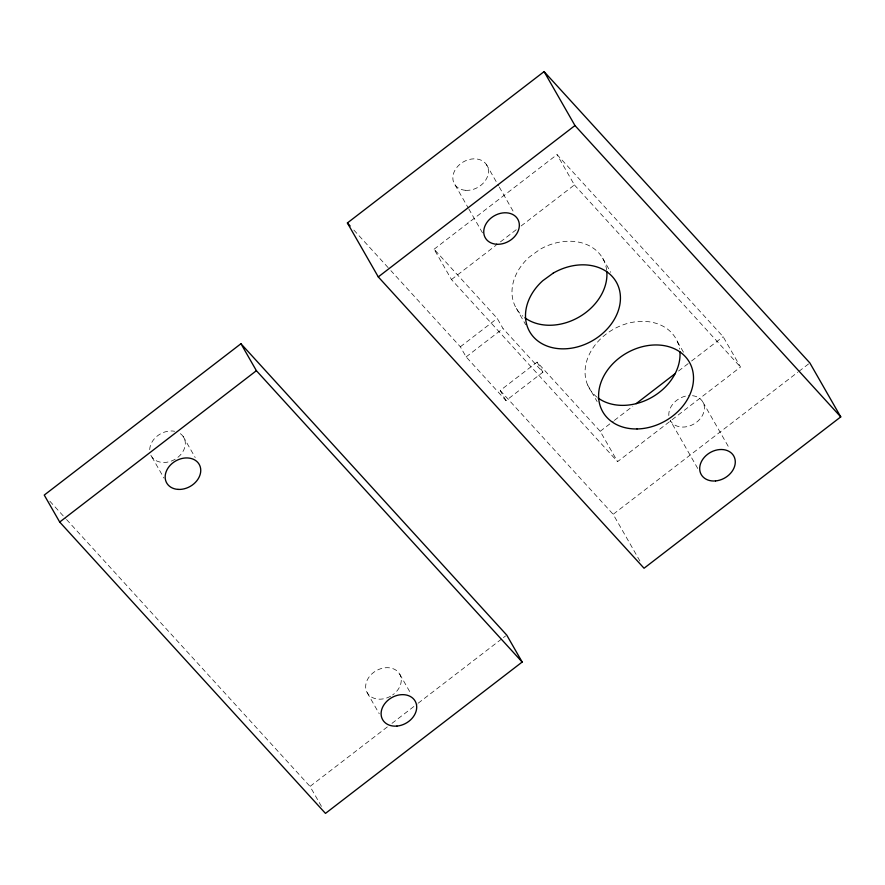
<?xml version="1.0" encoding="UTF-8"?>
<svg xmlns="http://www.w3.org/2000/svg" width="885" height="885" viewBox="0 0 885 885"><rect width="100%" height="100%" fill="white"/><g stroke="black" fill="none" stroke-linecap="round" stroke-linejoin="round"><path stroke-width="0.66" stroke-dasharray="4.42 3.32" d="M434.104 249.216L557.041 154.609L723.145 336.709L740.524 367.043L617.586 461.638L451.472 279.549L434.104 249.216L497.226 318.401L503.012 328.523L542.881 372.22L505.999 400.606L466.13 356.898L460.344 346.787L390.904 270.666M451.472 279.549L496.087 245.233M500.434 241.882L516.751 229.326M521.11 225.974L574.409 184.954L557.041 154.609M460.344 346.787L497.226 318.401M466.13 356.898L503.012 328.523M505.999 400.606L500.202 390.484L537.084 362.109L600.207 431.305L617.586 461.638M600.207 431.305L613.261 421.26M614.356 420.419L632.841 406.193M678.541 371.025L690.51 361.821M691.594 360.98L723.145 336.709M639.932 561.057L613.161 514.307L797.839 372.198M798.934 371.357L808.768 363.79M321.443 806.357L310.027 786.422L387.608 726.718M391.978 723.355L417.112 704.017M418.207 703.177L502.348 638.428M503.443 637.587L505.634 635.906M574.409 184.954L740.524 367.043M353.867 230.067L389.975 269.648M500.202 390.484L613.161 514.307M49.825 501.187L65.623 518.51M66.552 519.528L310.027 786.422M677.423 341.654L684.182 353.458M702.9 402.122L729.671 448.861M602.652 258.199L610.761 272.359M697.745 468.464L670.288 420.519A18.718 14.647 -29.8 0 0 700.931 417.797A18.718 14.647 -29.8 0 0 688.552 395.639M486.252 164.278L498.609 185.861M499.295 187.056L513.709 212.223M587.662 385.063L597.121 401.58M455.056 184.91L468.099 207.687M468.784 208.893L482.513 232.866M516.265 308.279L525.723 324.795M537.084 362.109L542.881 372.22M399.766 674.237L411.182 694.161M367.153 692.634L379.234 713.741M183.107 436.394L195.198 457.501M151.921 457.025L164.013 478.132M597.01 397.177A49.925 39.073 -29.8 0 1 612.73 329.674A49.925 39.073 -29.8 0 1 679.58 349.11M606.69 270.356A49.925 39.073 -29.8 0 0 539.75 249.504L529.241 257.137A49.925 39.073 -29.8 0 0 522.836 316.155M668.828 415.596A18.718 14.647 -29.8 0 1 687.402 395.772M180.352 433.661A18.718 14.647 -29.8 0 1 176.779 458.165A18.718 14.647 -29.8 0 1 150.66 454.801M149.72 449.691A18.718 14.647 -29.8 0 1 174.655 431.283M390.606 696.218A18.718 14.647 -29.8 0 1 365.693 685.687A18.718 14.647 -29.8 0 1 392.708 668.562A18.718 14.647 -29.8 0 1 392.674 694.913M465.698 190.319A18.718 14.647 -29.8 0 0 487.945 167.719A18.718 14.647 -29.8 0 0 458.319 165.772A18.718 14.647 -29.8 0 0 465.698 190.319"/><path stroke-width="1.33" d="M347.385 222.965L544.087 71.608L809.864 362.95L840.75 416.89L644.048 568.247L378.282 276.905L347.385 222.965L350.161 226.007M240.952 343.723L44.25 495.08L59.693 522.05L325.47 813.392L522.172 662.035L506.718 635.065L240.952 343.723L256.396 370.693L522.172 662.035M59.693 522.05L256.396 370.693M378.282 276.905L574.973 125.548L544.087 71.608M636.105 403.682L675.277 373.536M574.973 125.548L840.75 416.89M679.901 351.71A49.925 39.073 -29.8 0 1 651.648 397.442A49.925 39.073 -29.8 0 1 598.061 397.973M606.822 271.684A49.925 39.073 -29.8 0 1 578.458 317.383A49.925 39.073 -29.8 0 1 524.882 317.792M553.258 273.1L542.748 280.733A49.925 39.073 -29.8 0 0 552.55 347.705A49.925 39.073 -29.8 0 0 620.44 298.4A49.925 39.073 -29.8 0 0 553.258 273.1M637.034 428.959A49.925 39.073 -29.8 0 0 690.931 365.262A49.925 39.073 -29.8 0 0 610.207 366.655A49.925 39.073 -29.8 0 0 637.034 428.959M496.596 244.249A18.718 14.647 -29.8 0 0 518.831 221.659A18.718 14.647 -29.8 0 0 489.206 219.701A18.718 14.647 -29.8 0 0 496.596 244.249M715.522 480.931A18.718 14.647 -29.8 0 0 733.787 456.052A18.718 14.647 -29.8 0 0 703.144 458.784A18.718 14.647 -29.8 0 0 715.522 480.931M178.007 489.394A18.718 14.647 -29.8 0 0 200.242 466.804A18.718 14.647 -29.8 0 0 170.628 464.846A18.718 14.647 -29.8 0 0 178.007 489.394M396.934 726.076A18.718 14.647 -29.8 0 0 415.209 701.197A18.718 14.647 -29.8 0 0 384.555 703.929A18.718 14.647 -29.8 0 0 396.934 726.076"/></g></svg>
